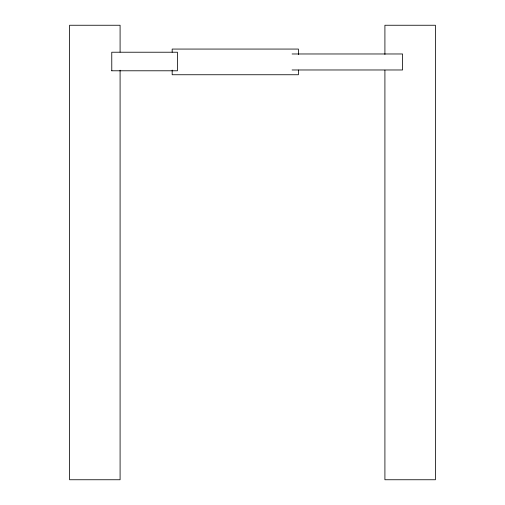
<?xml version="1.0" encoding="UTF-8"?>
<svg xmlns="http://www.w3.org/2000/svg" width="505" height="505" viewBox="0 0 505 505"><rect width="100%" height="100%" fill="white"/><g stroke="black" fill="none" stroke-linecap="round" stroke-linejoin="round"><path stroke-width="0.76" d="M292.092 53.972L402.561 53.972L402.561 69.974L292.092 69.974M111.763 70.788L177.438 70.788L177.438 52.223L111.763 52.223L111.788 70.788M384.911 54.445L384.911 25.25L435.411 25.25L435.411 479.75L384.911 479.75L384.911 70.227M298.404 54.515L298.404 49.067L172.173 49.067L172.173 52.179M298.404 70.081L298.404 74.746L172.173 74.746L172.173 70.081M120.089 52.078L120.089 25.25L69.589 25.25L69.589 479.75L120.089 479.75L120.089 70.227"/></g></svg>
